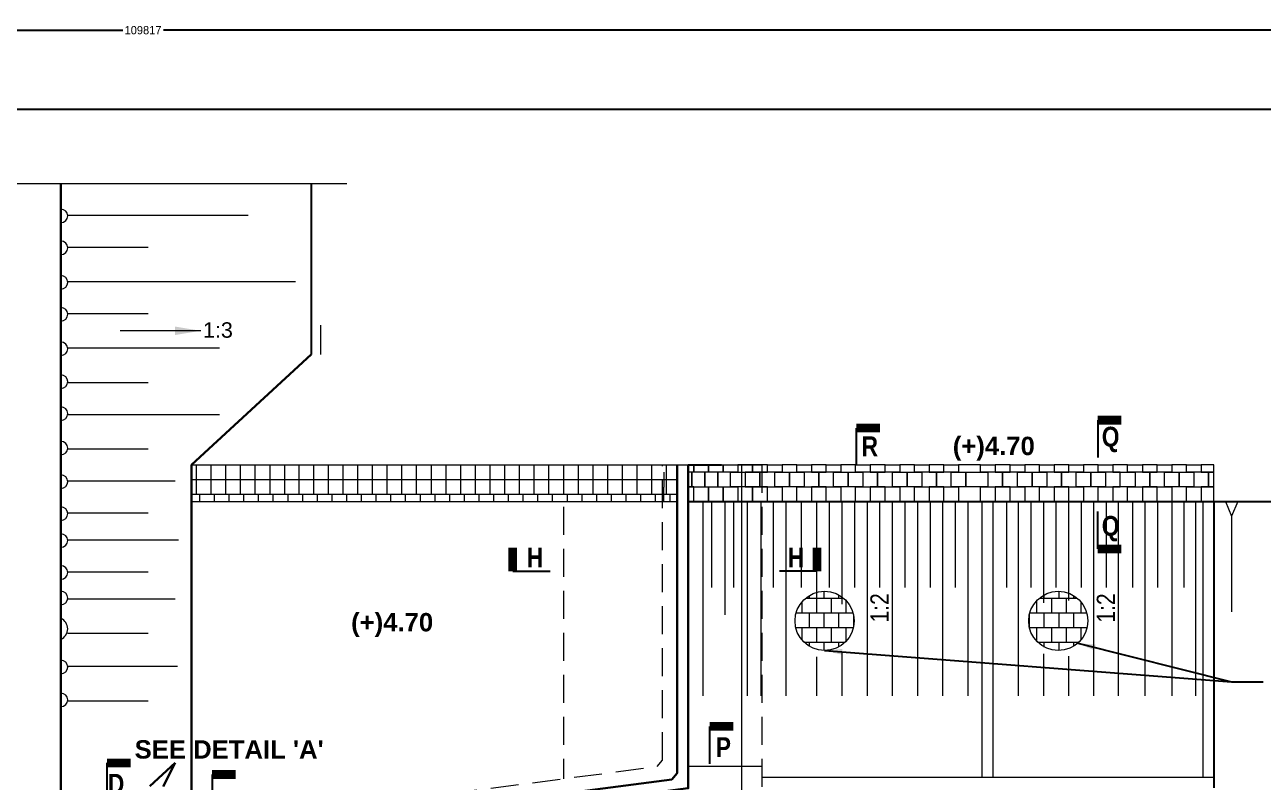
# Model space of a CAD drawing. Extents: x -358915 to 1258323, y -1585493 to -305611.
# Drawn here: x 176476 to 210173, y -1451344 to -1430739 of the extents above; entities that cross this region are included whole.
import ezdxf

# ---------------------------------------------------------------- set-up
doc = ezdxf.new("R2010")
doc.units = 0
doc.header["$LTSCALE"] = 300
doc.header["$MEASUREMENT"] = 0
for name, pattern in [('DASHED2', [9.525, 6.35, -3.175]), ('DASHEDX2', [38.1, 25.4, -12.7]), ('HIDDEN', [0.375, 0.25, -0.125])]:
    doc.linetypes.add(name, pattern=pattern)
doc.layers.get('0').update_dxf_attribs({"linetype": 'CONTINUOUS'})
doc.layers.get('DEFPOINTS').update_dxf_attribs({"linetype": 'CONTINUOUS'})
for name, color, linetype, lineweight in [('Dim', 7, 'CONTINUOUS', 9), ('Dimension', 8, 'CONTINUOUS', 18), ('Grid Line_Outer', 7, 'CONTINUOUS', 5), ('HATCH', 252, 'CONTINUOUS', 5), ('line2', 3, 'CONTINUOUS', 30), ('slop', 8, 'CONTINUOUS', 9)]:
    doc.layers.add(name, color=color, linetype=linetype, lineweight=lineweight)
for name, color, linetype in [('DOTTED', 240, 'DASHED2'), ('LINE', 7, 'CONTINUOUS'), ('Slope', 8, 'CONTINUOUS'), ('TEXT', 10, 'CONTINUOUS')]:
    doc.layers.add(name, color=color, linetype=linetype)
doc.styles.add('1-2', font='arial.ttf')
doc.styles.add('3-16', font='ARIALN.TTF')
doc.styles.add('DIM', font='isocp3.shx')
doc.styles.add('text', font='ARIALN.TTF', dxfattribs={"height": 1.6})
doc.linetypes.add('ZIGZAG', pattern='A,0.0001,-0.2,[131,ltypeshp.shx,S=0.2,R=0,X=-0.2,Y=0],-0.4,[131,ltypeshp.shx,S=0.2,R=180,X=0.2,Y=0],-0.2', length=0.8001)
doc.dimstyles.new('1-2', dxfattribs={"dimtxt": 240, "dimasz": 360, "dimexe": 120, "dimexo": 120, "dimgap": 24, "dimtad": 1, "dimdec": 0, "dimzin": 3, "dimdsep": 46, "dimtxsty": '1-2', "dimblk": 'DOTSMALL', "dimcen": 0, "dimdle": 120, "dimclrd": 256, "dimclre": 256, "dimclrt": 6, "dimadec": 0, "dimazin": 0, "dimtfac": 0.6, "dimtdec": 0, "dimtofl": 0, "dimtmove": 2, "dimatfit": 3, "dimfxl": 2, "dimfrac": 1, "dimtolj": 1, "dimtzin": 0, "dimlwd": 13, "dimlwe": 13, "dimarcsym": 0})
doc.dimstyles.new('3', dxfattribs={"dimtxt": 225, "dimasz": 350, "dimexe": 100, "dimexo": 25, "dimgap": 9, "dimtad": 0, "dimdec": 0, "dimzin": 0, "dimdsep": 46, "dimtxsty": 'Standard', "dimcen": 0, "dimclrd": 5, "dimclre": 6, "dimclrt": 256, "dimadec": 0, "dimazin": 0, "dimtfac": 1, "dimtdec": 0, "dimtofl": 0, "dimtmove": 2, "dimatfit": 3, "dimfxl": 1, "dimtolj": 1, "dimtzin": 0, "dimarcsym": 0})
doc.dimstyles.new('dim_240', dxfattribs={"dimtxt": 480, "dimasz": 480, "dimexe": 300, "dimexo": 200, "dimgap": 200, "dimtad": 1, "dimdec": 0, "dimzin": 0, "dimdsep": 46, "dimtxsty": 'DIM', "dimcen": 350, "dimclrd": 5, "dimclre": 5, "dimclrt": 7, "dimadec": 0, "dimazin": 0, "dimtfac": 1, "dimtdec": 0, "dimtmove": 0, "dimatfit": 3, "dimfxl": 20, "dimtolj": 1, "dimtzin": 0, "dimarcsym": 0})

# ---------------------------------------------------------------- blocks, each defined once
blk = doc.blocks.new('_DotSmall')
at = {"color": 0, "linetype": 'ByBlock', "const_width": 0.5}
blk.add_lwpolyline([(-0.0625, 0, 1), (0.0625, 0, 1)], format="xyb", close=True, dxfattribs=at)
blk = doc.blocks.new('bs')
at = {"layer": 'Slope', "lineweight": 13, "ltscale": 2}
blk.add_line((0, 200), (0, -200), dxfattribs=at)
blk = doc.blocks.new('sec')
at = {"layer": 'TEXT', "color": 5, "const_width": 200}
blk.add_lwpolyline([(0, 0), (0, 537)], dxfattribs=at)
at = {"layer": 'TEXT', "color": 5}
blk.add_lwpolyline([(0, 0), (-848, 0)], dxfattribs=at)
blk = doc.blocks.new('*D1496')
at = {"layer": 'DEFPOINTS', "color": 0, "ltscale": 0.5}
for p in [(234603, -1430887), (124786, -1433031), (234603, -1433031)]:
    blk.add_point(p, dxfattribs=at)
at = {"layer": 'LINE', "color": 6, "lineweight": -2, "ltscale": 0.5}
for p, q in [((124786, -1433006), (124786, -1430787)), ((234603, -1433006), (234603, -1430787))]:
    blk.add_line(p, q, dxfattribs=at)
at = {"layer": 'LINE', "color": 5, "lineweight": -2, "ltscale": 0.5}
for p, q in [((125136, -1430887), (179141, -1430887)), ((234253, -1430887), (180247, -1430887))]:
    blk.add_line(p, q, dxfattribs=at)
at = {"layer": 'LINE', "color": 5, "ltscale": 0.5}
for points in [[(125136, -1430829), (125136, -1430945), (124786, -1430887)], [(234253, -1430829), (234253, -1430945), (234603, -1430887)]]:
    blk.add_solid(points, dxfattribs=at)
at = {"layer": 'LINE', "ltscale": 0.5, "insert": (179694, -1430887), "char_height": 225, "attachment_point": 5}
blk.add_mtext('\\A1;109817', dxfattribs=at)

msp = doc.modelspace()

# ---------------------------------------------------------------- hatches: boundary and pattern name
at = {"layer": 'Dimension', "lineweight": 13, "ltscale": 2}
h = msp.add_hatch(dxfattribs=at)
h.set_pattern_fill('AR-B88', color=8, scale=50, style=0)
h.set_pattern_definition([(0, (-173570.24, -1517933.85), (9e-14, 400), []), (90, (-173570.24, -1517933.85), (-200, 400), [400, -400])])
h.paths.add_polyline_path([(199044.4, -1446955.7, 1), (197433.4, -1446955.7, 1)])
h = msp.add_hatch(dxfattribs=at)
h.set_pattern_fill('AR-B88', color=8, scale=50, style=0)
h.set_pattern_definition([(0, (-172382.9, -1517933.85), (9e-14, 400), []), (90, (-172382.91, -1517933.85), (-200, 400), [400, -400])])
h.paths.add_polyline_path([(205402.2, -1446955.7, 1), (203791.2, -1446955.7, 1)])

# ---------------------------------------------------------------- linework, layer by layer
at = {"color": 3}
msp.add_lwpolyline([(184272.5, -1435056.5), (184272.5, -1439709.9)], dxfattribs=at)
at = {"layer": 'Dim', "color": 8, "ltscale": 500}
for p, q in [((194922.8, -1443709.1), (194922.8, -1446794.4)), ((195157.3, -1443709.1, 0), (195157.3, -1446045.2, 0)), ((195523, -1443709.1), (195523, -1446794.4)), ((195757.5, -1443709.1, 0), (195757.5, -1446045.2, 0)), ((196128.8, -1443709.1), (196128.8, -1446783.3)), ((196500, -1443709.1), (196500, -1448995.1)), ((196842.9, -1443709.1), (196842.9, -1446045.7)), ((197185.8, -1443709.1), (197185.8, -1448995.1)), ((197597.8, -1443709.1), (197597.8, -1446045.7)), ((198021.7, -1443709.1), (198021.7, -1446380.1)), ((198364.6, -1443709.1), (198364.6, -1446045.7)), ((198707.5, -1443709.1), (198707.5, -1446500.6)), ((199050.4, -1443709.1), (199050.4, -1446045.7)), ((199393.3, -1443709.1), (199393.3, -1448995.1)), ((199736.2, -1443709.1), (199736.2, -1446045.7)), ((200079.1, -1443709.1), (200079.1, -1448995.1)), ((200422, -1443709.1), (200422, -1446045.7)), ((200764.9, -1443709.1), (200764.9, -1448995.1)), ((201107.8, -1443709.1), (201107.8, -1446045.7)), ((201450.7, -1443709.1), (201450.7, -1448995.1)), ((201793.6, -1443709.1), (201793.6, -1446045.7)), ((202136.5, -1443709.1), (202136.5, -1448995.1)), ((203191.5, -1443709.1), (203191.5, -1446045.7)), ((203505, -1443709.1), (203505, -1448995.1)), ((203847.9, -1443709.1), (203847.9, -1446045.7)), ((204190.8, -1443709.1), (204190.8, -1446460)), ((204533.7, -1443709.1), (204533.7, -1446045.7)), ((204876.6, -1443709.1), (204876.6, -1446400.4)), ((205217.6, -1443709.1), (205217.6, -1446045.7)), ((205558.6, -1443709.1), (205558.6, -1448995.1)), ((205899.7, -1443709.1), (205899.7, -1446045.7)), ((206224.9, -1443709.1), (206224.9, -1448995.1)), ((206613.1, -1443709.1), (206613.1, -1446045.7)), ((206954.1, -1443709.1), (206954.1, -1448995.1)), ((207295.2, -1443709.1), (207295.2, -1446045.7)), ((207683.4, -1443709.1), (207683.4, -1448995.1)), ((208008.6, -1443709.1), (208008.6, -1446045.7)), ((208333.8, -1443709.1), (208333.8, -1448995.1)), ((194922.8, -1446793.1), (194922.8, -1448995.1)), ((196128.8, -1446783.3), (196128.8, -1448995.1)), ((198021.7, -1447931.4), (198021.7, -1448995.1)), ((198707.5, -1447810.9), (198707.5, -1448995.1)), ((204190.8, -1447851.5), (204190.8, -1448995.1)), ((204876.6, -1447911.1), (204876.6, -1448995.1))]:
    msp.add_line(p, q, dxfattribs=at)
at = {"layer": 'Dim', "color": 8, "ltscale": 500, "elevation": 0}
for points in [[(209146.8, -1443709.1), (209313.5, -1444104.2)], [(209146.8, -1443709.1), (209313.5, -1444104.2)], [(209480.2, -1443709.1), (209313.5, -1444104.2)], [(209480.2, -1443709.1), (209313.5, -1444104.2)], [(209313.5, -1444104.2), (209313.5, -1446706.8)]]:
    msp.add_lwpolyline(points, dxfattribs=at)
at = {"layer": 'Dimension', "color": 4, "lineweight": 18, "ltscale": 2}
msp.add_line((174631.1, -1435056.5), (185243.7, -1435056.5), dxfattribs=at)
at = {"layer": 'Dimension', "color": 5, "lineweight": 13, "ltscale": 2}
for p, q in [((177644.7, -1435915.8), (182553.2, -1435915.8)), ((177642.8, -1436784.8), (179835.8, -1436784.8)), ((177642.8, -1437723.5), (183839.1, -1437723.5)), ((177642.8, -1438592.5), (179835.8, -1438592.5)), ((177642.8, -1439531.3), (181771.4, -1439531.3)), ((177642.8, -1440470), (179835.8, -1440470)), ((177642.8, -1441339), (181771.4, -1441339)), ((177642.8, -1442277.7), (179835.8, -1442277.7)), ((177642.8, -1443146.7), (180565.1, -1443146.7)), ((177642.8, -1444015.7), (179835.8, -1444015.7)), ((177642.8, -1444747.7), (180662.7, -1444747.7)), ((177642.8, -1445616.7), (179835.8, -1445616.7)), ((177642.8, -1446355.4), (180565.1, -1446355.4)), ((177642.8, -1447294.1), (179835.8, -1447294.1)), ((177642.8, -1448188.1), (180630.2, -1448188.1)), ((177642.8, -1449126.9), (179835.8, -1449126.9))]:
    msp.add_line(p, q, dxfattribs=at)
at = {"layer": 'Dimension', "color": 0, "lineweight": 13, "ltscale": 2}
for p, q in [((194530.3, -1443709.1), (221014.5, -1443709.1)), ((202517.6, -1443709.1), (202517.6, -1451209.1)), ((202817.6, -1443709.1), (202817.6, -1451209.1)), ((208530.3, -1443709.1), (208530.3, -1451209.1)), ((196530.3, -1451209.1), (208830.3, -1451209.1))]:
    msp.add_line(p, q, dxfattribs=at)
at = {"layer": 'Dimension', "color": 0, "lineweight": 18, "ltscale": 2}
msp.add_line((209001.2, -1443709.1, 0), (209525.9, -1443709.1, 0), dxfattribs=at)
at = {"layer": 'Dimension', "color": 0, "lineweight": 30, "ltscale": 2}
for points in [[(181017, -1442710.1), (184272.5, -1439709.9)], [(180727.2, -1453008.6), (194081.6, -1451266.3), (194230.3, -1451096.5), (194230.3, -1442709.3)], [(181017, -1442709.3), (181017, -1452639.3)]]:
    msp.add_lwpolyline(points, dxfattribs=at)
at = {"layer": 'Dimension', "color": 0, "lineweight": 30, "ltscale": 2, "elevation": 0}
msp.add_lwpolyline([(180179, -1453382.5), (194530.3, -1451509.1), (194530.3, -1442709.8)], dxfattribs=at)
at = {"layer": 'Dimension', "color": 2, "lineweight": 13, "ltscale": 2, "elevation": 0}
for points in [[(194680.1, -1442909.6), (194530.3, -1442909.6), (194530.3, -1442709.9), (194680.2, -1442709.9)], [(195080.3, -1442909.6), (194680.1, -1442909.6), (194680.2, -1442709.9), (195080.3, -1442709.9)], [(195480.5, -1442909.6), (195080.3, -1442909.6), (195080.3, -1442709.9), (195480.5, -1442709.9)], [(195880.6, -1442909.6), (195480.5, -1442909.6), (195480.5, -1442709.9), (195880.6, -1442709.9)], [(195880.6, -1442909.6), (196280.8, -1442909.6), (196280.8, -1442709.9), (195880.6, -1442709.9)], [(196280.8, -1442909.6), (196681, -1442909.6), (196680.9, -1442709.9), (196280.8, -1442709.9)], [(197081.1, -1442909.6), (196681, -1442909.6), (196680.9, -1442709.9), (197081.1, -1442709.9)], [(197081.1, -1442909.6), (197481.3, -1442909.6), (197481.3, -1442709.9), (197081.1, -1442709.9)], [(197881.4, -1442909.6), (197481.3, -1442909.6), (197481.3, -1442709.9), (197881.4, -1442709.9)], [(197881.4, -1442909.6), (198281.6, -1442909.6), (198281.6, -1442709.9), (197881.4, -1442709.9)], [(198681.7, -1442909.6), (198281.6, -1442909.6), (198281.6, -1442709.9), (198681.7, -1442709.9)], [(198681.7, -1442909.6), (199081.9, -1442909.6), (199081.9, -1442709.9), (198681.7, -1442709.9)], [(199482.1, -1442909.6), (199081.9, -1442909.6), (199081.9, -1442709.9), (199482, -1442709.9)], [(199482.1, -1442909.6), (199882.2, -1442909.6), (199882.2, -1442709.9), (199482, -1442709.9)], [(200282.4, -1442909.6), (199882.2, -1442909.6), (199882.2, -1442709.9), (200282.4, -1442709.9)], [(200282.4, -1442909.6), (200682.5, -1442909.6), (200682.5, -1442709.9), (200282.4, -1442709.9)], [(201082.7, -1442909.6), (200682.5, -1442909.6), (200682.5, -1442709.9), (201082.7, -1442709.9)], [(201082.7, -1442909.6), (201482.8, -1442909.6), (201482.8, -1442709.9), (201082.7, -1442709.9)], [(201883, -1442909.6), (201482.8, -1442909.6), (201482.8, -1442709.9), (201883, -1442709.9)], [(201883, -1442909.6), (202483.2, -1442909.6), (202483.1, -1442709.9), (201883, -1442709.9)], [(202883.3, -1442909.6), (202483.1, -1442909.6), (202483.2, -1442709.9), (202883.3, -1442709.9)], [(202883.3, -1442909.6), (203283.5, -1442909.6), (203283.5, -1442709.9), (202883.3, -1442709.9)], [(203683.6, -1442909.6), (203283.5, -1442909.6), (203283.5, -1442709.9), (203683.6, -1442709.9)], [(203683.6, -1442909.6), (204083.8, -1442909.6), (204083.8, -1442709.9), (203683.6, -1442709.9)], [(204483.9, -1442909.6), (204083.8, -1442909.6), (204083.8, -1442709.9), (204483.9, -1442709.9)], [(204483.9, -1442909.6), (204884.1, -1442909.6), (204884.1, -1442709.9), (204483.9, -1442709.9)], [(205284.2, -1442909.6), (204884.1, -1442909.6), (204884.1, -1442709.9), (205284.3, -1442709.9)], [(205284.2, -1442909.6), (205684.4, -1442909.6), (205684.4, -1442709.9), (205284.3, -1442709.9)], [(206084.6, -1442909.6), (205684.4, -1442909.6), (205684.4, -1442709.9), (206084.6, -1442709.9)], [(206084.6, -1442909.6), (206484.7, -1442909.6), (206484.7, -1442709.9), (206084.6, -1442709.9)], [(206884.9, -1442909.6), (206484.7, -1442909.6), (206484.7, -1442709.9), (206884.9, -1442709.9)], [(206884.9, -1442909.6), (207285, -1442909.6), (207285, -1442709.9), (206884.9, -1442709.9)], [(207685.2, -1442909.6), (207285, -1442909.6), (207285, -1442709.9), (207685.2, -1442709.9)], [(207685.2, -1442909.6), (208085.3, -1442909.6), (208085.4, -1442709.9), (207685.2, -1442709.9)], [(208485.5, -1442909.6), (208085.4, -1442909.6), (208085.3, -1442709.9), (208485.5, -1442709.9)], [(208485.5, -1442909.6), (208830.3, -1442909.6), (208830.3, -1442709.9), (208485.5, -1442709.9)]]:
    msp.add_lwpolyline(points, close=True, dxfattribs=at)
at = {"layer": 'Dimension', "color": 4, "lineweight": 13, "ltscale": 2, "elevation": 0}
for points in [[(194530.3, -1443309.6), (194630.3, -1443309.6), (194630.3, -1442909.6), (194530.3, -1442909.6)], [(194630.3, -1443309.6), (194980.4, -1443309.6), (194980.4, -1442909.6), (194630.3, -1442909.6)], [(194980.4, -1443309.6), (195330.5, -1443309.6), (195330.5, -1442909.6), (194980.4, -1442909.6)], [(195330.5, -1443309.6), (195680.5, -1443309.6), (195680.5, -1442909.6), (195330.5, -1442909.6)], [(196080.7, -1443309.6), (195680.5, -1443309.6), (195680.5, -1442909.6), (196080.7, -1442909.6)], [(196080.7, -1443309.6), (196480.9, -1443309.6), (196480.9, -1442909.6), (196080.7, -1442909.6)], [(196480.9, -1443309.6), (196881, -1443309.6), (196881, -1442909.6), (196480.9, -1442909.6)], [(197281.2, -1443309.6), (196881, -1443309.6), (196881, -1442909.6), (197281.2, -1442909.6)], [(197681.3, -1443309.6), (197281.2, -1443309.6), (197281.2, -1442909.6), (197681.3, -1442909.6)], [(197681.3, -1443309.6), (198081.5, -1443309.6), (198081.5, -1442909.6), (197681.3, -1442909.6)], [(198081.5, -1443309.6), (198481.7, -1443309.6), (198481.7, -1442909.6), (198081.5, -1442909.6)], [(198881.8, -1443309.6), (198481.7, -1443309.6), (198481.7, -1442909.6), (198881.8, -1442909.6)], [(199282, -1443309.6), (198881.8, -1443309.6), (198881.8, -1442909.6), (199282, -1442909.6)], [(199282, -1443309.6), (199682.1, -1443309.6), (199682.1, -1442909.6), (199282, -1442909.6)], [(199682.1, -1443309.6), (200082.3, -1443309.6), (200082.3, -1442909.6), (199682.1, -1442909.6)], [(200482.4, -1443309.6), (200082.3, -1443309.6), (200082.3, -1442909.6), (200482.4, -1442909.6)], [(200882.6, -1443309.6), (200482.4, -1443309.6), (200482.4, -1442909.6), (200882.6, -1442909.6)], [(200882.6, -1443309.6), (201282.8, -1443309.6), (201282.8, -1442909.6), (200882.6, -1442909.6)], [(201282.8, -1443309.6), (201682.9, -1443309.6), (201682.9, -1442909.6), (201282.8, -1442909.6)], [(202083.1, -1443309.6), (201682.9, -1443309.6), (201682.9, -1442909.6), (202083.1, -1442909.6)], [(202683.2, -1443309.6), (202083.1, -1443309.6), (202083.1, -1442909.6), (202683.2, -1442909.6)], [(202683.2, -1443309.6), (203083.4, -1443309.6), (203083.4, -1442909.6), (202683.2, -1442909.6)], [(203083.4, -1443309.6), (203483.6, -1443309.6), (203483.6, -1442909.6), (203083.4, -1442909.6)], [(203883.7, -1443309.6), (203483.6, -1443309.6), (203483.6, -1442909.6), (203883.7, -1442909.6)], [(204283.9, -1443309.6), (203883.7, -1443309.6), (203883.7, -1442909.6), (204283.9, -1442909.6)], [(204283.9, -1443309.6), (204684, -1443309.6), (204684, -1442909.6), (204283.9, -1442909.6)], [(204684, -1443309.6), (205084.2, -1443309.6), (205084.2, -1442909.6), (204684, -1442909.6)], [(205484.3, -1443309.6), (205084.2, -1443309.6), (205084.2, -1442909.6), (205484.3, -1442909.6)], [(205884.5, -1443309.6), (205484.3, -1443309.6), (205484.3, -1442909.6), (205884.5, -1442909.6)], [(205884.5, -1443309.6), (206284.7, -1443309.6), (206284.7, -1442909.6), (205884.5, -1442909.6)], [(206684.8, -1443309.6), (206284.7, -1443309.6), (206284.7, -1442909.6), (206684.8, -1442909.6)], [(206684.8, -1443309.6), (207085, -1443309.6), (207085, -1442909.6), (206684.8, -1442909.6)], [(207085, -1443309.6), (207485.1, -1443309.6), (207485.1, -1442909.6), (207085, -1442909.6)], [(207885.3, -1443309.6), (207485.1, -1443309.6), (207485.1, -1442909.6), (207885.3, -1442909.6)], [(208285.4, -1443309.6), (207885.3, -1443309.6), (207885.3, -1442909.6), (208285.4, -1442909.6)], [(208285.4, -1443309.6), (208685.6, -1443309.6), (208685.6, -1442909.6), (208285.4, -1442909.6)], [(208685.6, -1443309.6), (208830.3, -1443309.6), (208830.3, -1442909.6), (208685.6, -1442909.6)], [(194530.3, -1443709.6), (194680.2, -1443709.6), (194680.2, -1443309.6), (194530.3, -1443309.6)], [(195080.3, -1443709.6), (194680.2, -1443709.6), (194680.2, -1443309.6), (195080.3, -1443309.6)], [(195480.5, -1443709.6), (195080.3, -1443709.6), (195080.3, -1443309.6), (195480.5, -1443309.6)], [(195880.6, -1443709.6), (195480.5, -1443709.6), (195480.5, -1443309.6), (195880.6, -1443309.6)], [(195880.6, -1443709.6), (196280.8, -1443709.6), (196280.8, -1443309.6), (195880.6, -1443309.6)], [(196280.8, -1443709.6), (196680.9, -1443709.6), (196680.9, -1443309.6), (196280.8, -1443309.6)], [(197081.1, -1443709.6), (196680.9, -1443709.6), (196680.9, -1443309.6), (197081.1, -1443309.6)], [(197081.1, -1443709.6), (197481.3, -1443709.6), (197481.3, -1443309.6), (197081.1, -1443309.6)], [(197881.4, -1443709.6), (197481.3, -1443709.6), (197481.3, -1443309.6), (197881.4, -1443309.6)], [(197881.4, -1443709.6), (198281.6, -1443709.6), (198281.6, -1443309.6), (197881.4, -1443309.6)], [(198681.7, -1443709.6), (198281.6, -1443709.6), (198281.6, -1443309.6), (198681.7, -1443309.6)], [(198681.7, -1443709.6), (199081.9, -1443709.6), (199081.9, -1443309.6), (198681.7, -1443309.6)], [(199482.1, -1443709.6), (199081.9, -1443709.6), (199081.9, -1443309.6), (199482.1, -1443309.6)], [(199482.1, -1443709.6), (199882.2, -1443709.6), (199882.2, -1443309.6), (199482.1, -1443309.6)], [(200282.4, -1443709.6), (199882.2, -1443709.6), (199882.2, -1443309.6), (200282.4, -1443309.6)], [(200282.4, -1443709.6), (200682.5, -1443709.6), (200682.5, -1443309.6), (200282.4, -1443309.6)], [(201082.7, -1443709.6), (200682.5, -1443709.6), (200682.5, -1443309.6), (201082.7, -1443309.6)], [(201082.7, -1443709.6), (201482.8, -1443709.6), (201482.8, -1443309.6), (201082.7, -1443309.6)], [(201883, -1443709.6), (201482.8, -1443709.6), (201482.8, -1443309.6), (201883, -1443309.6)], [(201883, -1443709.6), (202483.2, -1443709.6), (202483.2, -1443309.6), (201883, -1443309.6)], [(202883.3, -1443709.6), (202483.2, -1443709.6), (202483.2, -1443309.6), (202883.3, -1443309.6)], [(202883.3, -1443709.6), (203283.5, -1443709.6), (203283.5, -1443309.6), (202883.3, -1443309.6)], [(203683.6, -1443709.6), (203283.5, -1443709.6), (203283.5, -1443309.6), (203683.6, -1443309.6)], [(203683.6, -1443709.6), (204083.8, -1443709.6), (204083.8, -1443309.6), (203683.6, -1443309.6)], [(204483.9, -1443709.6), (204083.8, -1443709.6), (204083.8, -1443309.6), (204483.9, -1443309.6)], [(204483.9, -1443709.6), (204884.1, -1443709.6), (204884.1, -1443309.6), (204483.9, -1443309.6)], [(205284.3, -1443709.6), (204884.1, -1443709.6), (204884.1, -1443309.6), (205284.3, -1443309.6)], [(205284.3, -1443709.6), (205684.4, -1443709.6), (205684.4, -1443309.6), (205284.3, -1443309.6)], [(206084.6, -1443709.6), (205684.4, -1443709.6), (205684.4, -1443309.6), (206084.6, -1443309.6)], [(206084.6, -1443709.6), (206484.7, -1443709.6), (206484.7, -1443309.6), (206084.6, -1443309.6)], [(206884.9, -1443709.6), (206484.7, -1443709.6), (206484.7, -1443309.6), (206884.9, -1443309.6)], [(206884.9, -1443709.6), (207285, -1443709.6), (207285, -1443309.6), (206884.9, -1443309.6)], [(207685.2, -1443709.6), (207285, -1443709.6), (207285, -1443309.6), (207685.2, -1443309.6)], [(207685.2, -1443709.6), (208085.4, -1443709.6), (208085.4, -1443309.6), (207685.2, -1443309.6)], [(208485.5, -1443709.6), (208085.4, -1443709.6), (208085.4, -1443309.6), (208485.5, -1443309.6)], [(208485.5, -1443709.6), (208830.3, -1443709.6), (208830.3, -1443309.6), (208485.5, -1443309.6)]]:
    msp.add_lwpolyline(points, close=True, dxfattribs=at)
at = {"layer": 'Dimension', "color": 0, "lineweight": 13, "ltscale": 2}
for centre in [(198238.9, -1446955.7), (204596.7, -1446955.7)]:
    msp.add_circle(centre, 805.5, dxfattribs=at)
at = {"layer": 'Dimension', "color": 5, "lineweight": 13, "ltscale": 2}
for centre, radius, start, end in [((177462.8, -1435938.2), 183.3, 270, 90), ((177460.9, -1436807.2), 183.3, 270, 90), ((177460.9, -1437745.9), 183.3, 270, 90), ((177460.9, -1438614.9), 183.3, 270, 90), ((177460.9, -1439553.6), 183.3, 270, 90), ((177460.9, -1440447.6), 183.3, 270, 90), ((177460.9, -1441316.6), 183.3, 270, 90), ((177460.9, -1442255.4), 183.3, 270, 90), ((177460.9, -1443169.1), 183.3, 270, 90), ((177460.9, -1444038.1), 183.3, 270, 90), ((177460.9, -1444770), 183.3, 270, 90), ((177460.9, -1445639), 183.3, 270, 90), ((177460.9, -1446333.1), 183.3, 270, 90), ((177333.6, -1447171.8), 310.6, 294.1958, 65.8042), ((177460.9, -1448210.5), 183.3, 270, 90), ((177460.9, -1449104.5), 183.3, 270, 90)]:
    msp.add_arc(centre, radius, start, end, dxfattribs=at)
at = {"layer": 'DOTTED', "color": 4, "linetype": 'DASHEDX2', "lineweight": 20, "ltscale": 0.1}
for points in [[(180090.1, -1452690), (193681.6, -1450916.1), (193830.3, -1450746.3), (193830.3, -1442709.3)], [(191130.3, -1442709.3), (191130.3, -1451256.7)], [(196530.3, -1442709.9), (196530.3, -1468308.8)]]:
    msp.add_lwpolyline(points, dxfattribs=at)
at = {"layer": 'DOTTED', "color": 4, "linetype": 'HIDDEN', "lineweight": 20, "ltscale": 2500000.0, "elevation": 0}
msp.add_lwpolyline([(191130.3, -1442709.3), (196530.3, -1442709.9)], dxfattribs=at)
at = {"layer": 'DOTTED', "linetype": 'ZIGZAG', "lineweight": 20, "ltscale": 2}
msp.add_lwpolyline([(195980.7, -1442709.8), (195980.7, -1468312.6)], dxfattribs=at)
at = {"layer": 'Grid Line_Outer', "ltscale": 2}
msp.add_lwpolyline([(196530.3, -1450915.6), (194530.3, -1450915.6)], dxfattribs=at)
at = {"layer": 'HATCH', "color": 8}
for p, q in [((181017.9, -1442709.3), (194230.3, -1442709.3)), ((181139.8, -1442713.9, 0), (181139.8, -1443513.9, 0)), ((181539.8, -1442713.9, 0), (181539.8, -1443513.9, 0)), ((181939.8, -1442713.9, 0), (181939.8, -1443513.9, 0)), ((182339.8, -1442713.9, 0), (182339.8, -1443513.9, 0)), ((182739.8, -1442713.9, 0), (182739.8, -1443513.9, 0)), ((183139.8, -1442713.9, 0), (183139.8, -1443513.9, 0)), ((183539.8, -1442713.9, 0), (183539.8, -1443513.9, 0)), ((183930.3, -1442709.3), (183930.3, -1443509.3)), ((184330.3, -1442709.3), (184330.3, -1443509.3)), ((184730.3, -1442709.3), (184730.3, -1443509.3)), ((185130.3, -1442709.3), (185130.3, -1443509.3)), ((185530.3, -1442709.3), (185530.3, -1443509.3)), ((185930.3, -1442709.3), (185930.3, -1443509.3)), ((186330.3, -1442709.3), (186330.3, -1443509.3)), ((186730.3, -1442709.3), (186730.3, -1443509.3)), ((187130.3, -1442709.3), (187130.3, -1443509.3)), ((187530.3, -1442709.3), (187530.3, -1443509.3)), ((187930.3, -1442709.3), (187930.3, -1443509.3)), ((188330.3, -1442709.3), (188330.3, -1443509.3)), ((188730.3, -1442709.3), (188730.3, -1443509.3)), ((189130.3, -1442709.3), (189130.3, -1443509.3)), ((189530.3, -1442709.3), (189530.3, -1443509.3)), ((189930.3, -1442709.3), (189930.3, -1443509.3)), ((190330.3, -1442709.3), (190330.3, -1443509.3)), ((190730.3, -1442709.3), (190730.3, -1443509.3)), ((191130.3, -1442709.3), (191130.3, -1443509.3)), ((191530.3, -1442709.3), (191530.3, -1443509.3)), ((191930.3, -1442709.3), (191930.3, -1443509.3)), ((192330.3, -1442709.3), (192330.3, -1443509.3)), ((192730.3, -1442709.3), (192730.3, -1443509.3)), ((193130.3, -1442709.3), (193130.3, -1443509.3)), ((193530.3, -1442709.3), (193530.3, -1443509.3)), ((193930.3, -1442709.3), (193930.3, -1443509.3)), ((194230.3, -1442709.3), (194230.3, -1443709.3)), ((181017, -1443109.3), (194230.3, -1443109.3)), ((181017, -1443509.3), (194230.3, -1443509.3)), ((181230.3, -1443509.3), (181230.3, -1443709.3)), ((181630.3, -1443509.3), (181630.3, -1443709.3)), ((182030.3, -1443509.3), (182030.3, -1443709.3)), ((182430.3, -1443509.3), (182430.3, -1443709.3)), ((182830.3, -1443509.3), (182830.3, -1443709.3)), ((183230.3, -1443509.3), (183230.3, -1443709.3)), ((183630.3, -1443509.3), (183630.3, -1443709.3)), ((184030.3, -1443509.3), (184030.3, -1443709.3)), ((184430.3, -1443509.3), (184430.3, -1443709.3)), ((184830.3, -1443509.3), (184830.3, -1443709.3)), ((185230.3, -1443509.3), (185230.3, -1443709.3)), ((185630.3, -1443509.3), (185630.3, -1443709.3)), ((186030.3, -1443509.3), (186030.3, -1443709.3)), ((186430.3, -1443509.3), (186430.3, -1443709.3)), ((186830.3, -1443509.3), (186830.3, -1443709.3)), ((187230.3, -1443509.3), (187230.3, -1443709.3)), ((187630.3, -1443509.3), (187630.3, -1443709.3)), ((188030.3, -1443509.3), (188030.3, -1443709.3)), ((188430.3, -1443509.3), (188430.3, -1443709.3)), ((188830.3, -1443509.3), (188830.3, -1443709.3)), ((189230.3, -1443509.3), (189230.3, -1443709.3)), ((189630.3, -1443509.3), (189630.3, -1443709.3)), ((190030.3, -1443509.3), (190030.3, -1443709.3)), ((190430.3, -1443509.3), (190430.3, -1443709.3)), ((190830.3, -1443509.3), (190830.3, -1443709.3)), ((191230.3, -1443509.3), (191230.3, -1443709.3)), ((191630.3, -1443509.3), (191630.3, -1443709.3)), ((192030.3, -1443509.3), (192030.3, -1443709.3)), ((192430.3, -1443509.3), (192430.3, -1443709.3)), ((192830.3, -1443509.3), (192830.3, -1443709.3)), ((193230.3, -1443509.3), (193230.3, -1443709.3)), ((193630.3, -1443509.3), (193630.3, -1443709.3)), ((194030.3, -1443509.3), (194030.3, -1443709.3)), ((181017, -1443709.3), (194230.3, -1443709.3))]:
    msp.add_line(p, q, dxfattribs=at)
at = {"layer": 'LINE', "ltscale": 50}
msp.add_line((194530.3, -1443709.1, 0), (221014.5, -1443709.1), dxfattribs=at)
at = {"layer": 'LINE'}
msp.add_lwpolyline([(234602.6, -1510687.4), (124785.7, -1510687.4), (124785.7, -1433031.1), (234602.6, -1433031.1)], close=True, dxfattribs=at)
at = {"layer": 'LINE', "elevation": 0}
msp.add_lwpolyline([(208830.3, -1443709.1), (208830.3, -1451499.6)], dxfattribs=at)
at = {"layer": 'line2', "color": 1}
msp.add_lwpolyline([(177458.2, -1435056.5), (177458.2, -1475915.5)], dxfattribs=at)
at = {"layer": 'line2', "color": 7, "linetype": 'HIDDEN', "ltscale": 2000000.0, "elevation": 0}
msp.add_lwpolyline([(179877.6, -1451450.3), (180564.7, -1450814.4), (180240.3, -1451462.6)], dxfattribs=at)
at = {"layer": 'Slope', "ltscale": 50}
msp.add_lwpolyline([(194530.3, -1442709.8), (195430.4, -1442709.9)], dxfattribs=at)

# ---------------------------------------------------------------- block references
at = {"color": 1, "xscale": -1, "rotation": 180}
for p in [(184529.7, -1439109.9, 0), (184529.7, -1439509.9, 0)]:
    msp.add_blockref('bs', p, dxfattribs=at)
at = {"color": 4, "xscale": -1}
msp.add_blockref('bs', (193867.3, -1443113.8, 0), dxfattribs=at)
at = {"layer": 'Dim', "color": 4, "rotation": 180}
msp.add_blockref('bs', (193867.3, -1443513.8, 0), dxfattribs=at)
at = {"layer": 'slop', "yscale": 1.200000000011642, "zscale": 1.199999999999818, "rotation": 270}
for p, xscale in [((205670.1, -1441494), -1.200000000011642), ((199100.6, -1441710.2, 0), -1.200000000011642), ((205670.1, -1444997.7), 1.200000000011642), ((195108.8, -1449824.3), -1.200000000011642), ((178709.6, -1450820.1, 0), -1.200000000011642), ((181573.6, -1451135.8), -1.200000000011642)]:
    msp.add_blockref('sec', p, dxfattribs=dict(at, xscale=xscale))
at = {"layer": 'slop', "yscale": 1.200000000011642, "zscale": 1.200000000000728}
for p, xscale in [((189752.1, -1445604.7), -1.199999999953434), ((198030.5, -1445604.7), 1.199999999953434)]:
    msp.add_blockref('sec', p, dxfattribs=dict(at, xscale=xscale))

# ---------------------------------------------------------------- texts
at = {"layer": 'Dimension', "color": 0, "lineweight": 13, "ltscale": 2, "insert": (181731.2, -1439045.6), "char_height": 420, "attachment_point": 5, "style": '1-2'}
msp.add_mtext('1:3', dxfattribs=at)
at = {"layer": 'Dimension', "color": 0, "lineweight": 13, "ltscale": 2, "char_height": 500, "attachment_point": 5, "style": '1-2'}
for s, insert, width in [('{\\fArial|b1|i0|c0|p34;\\C6;(+)4.70}', (202842.6, -1442271.6, 0), 2351.861), ('{\\fArial|b1|i0|c0|p34;\\C6;(+)4.70}', (186472.2, -1447066.7), 2351.861), ("{\\fArial|b1|i0|c0|p34;\\C6;SEE DETAIL 'A'}", (182037.5, -1450454.6, 0), 5563.705)]:
    msp.add_mtext(s, dxfattribs=dict(at, insert=insert, width=width))
at = {"layer": 'LINE', "color": 0, "linetype": 'ByBlock', "lineweight": 15, "char_height": 500, "attachment_point": 6, "rotation": 90, "style": '3-16'}
for insert in [(199735.2, -1446203), (205893.5, -1446207.1)]:
    msp.add_mtext('1:2', dxfattribs=dict(at, insert=insert))
at = {"layer": 'TEXT', "color": 7, "char_height": 540, "width": 440.719, "style": 'text'}
for s, insert, attachment_point in [('{\\fArial Narrow|b1|i0|c0|p34;Q}', (206261.6, -1442369.3, 0), 9), ('{\\fArial Narrow|b1|i0|c0|p34;R}', (199692.1, -1441936.4, 0), 3), ('{\\fArial Narrow|b1|i0|c0|p34;Q}', (206261.6, -1444101.1, 0), 3), ('{\\fArial Narrow|b1|i0|c0|p34;H}', (190136.8, -1444961), 1), ('{\\fArial Narrow|b1|i0|c0|p34;H}', (197683.8, -1444961), 3), ('{\\fArial Narrow|b1|i0|c0|p34;P}', (195278.9, -1450120.7), 1), ('{\\fArial Narrow|b1|i0|c0|p34;D}', (179183.3, -1451116.5, 0), 3)]:
    msp.add_mtext(s, dxfattribs=dict(at, insert=insert, attachment_point=attachment_point))

# ---------------------------------------------------------------- dimensions: what is measured, and where the dimension line sits
at = {"layer": 'LINE', "color": 3, "ltscale": 0.5}
dim = msp.add_linear_dim(base=(234602.6, -1430886.9), p1=(124785.7, -1433031.1), p2=(234602.6, -1433031.1), dimstyle='3', override={"dimfxl": 700}, dxfattribs=at)
dim.commit()
dim.dimension.update_dxf_attribs({"geometry": '*D1496', "text_midpoint": (179694.1, -1430886.9)})

# ---------------------------------------------------------------- leaders
at = {"layer": 'Grid Line_Outer', "ltscale": 2}
msp.add_leader([(181264.4, -1439064.2), (179071.3, -1439064.2)], dimstyle='1-2', override={"dimasz": 700, "dimgap": 24, "dimtad": 0}, dxfattribs=at)
at = {"layer": 'line2', "lineweight": -2}
for points in [[(205127.7, -1447561.4, 0), (209314.5, -1448617, 0), (210173.3, -1448617, 0)], [(198238.9, -1447761.2, 0), (209314.5, -1448617, 0), (210173.3, -1448617, 0)]]:
    msp.add_leader(points, dimstyle='dim_240', override={"dimtad": 0}, dxfattribs=at)

doc.saveas('drawing.dxf')
